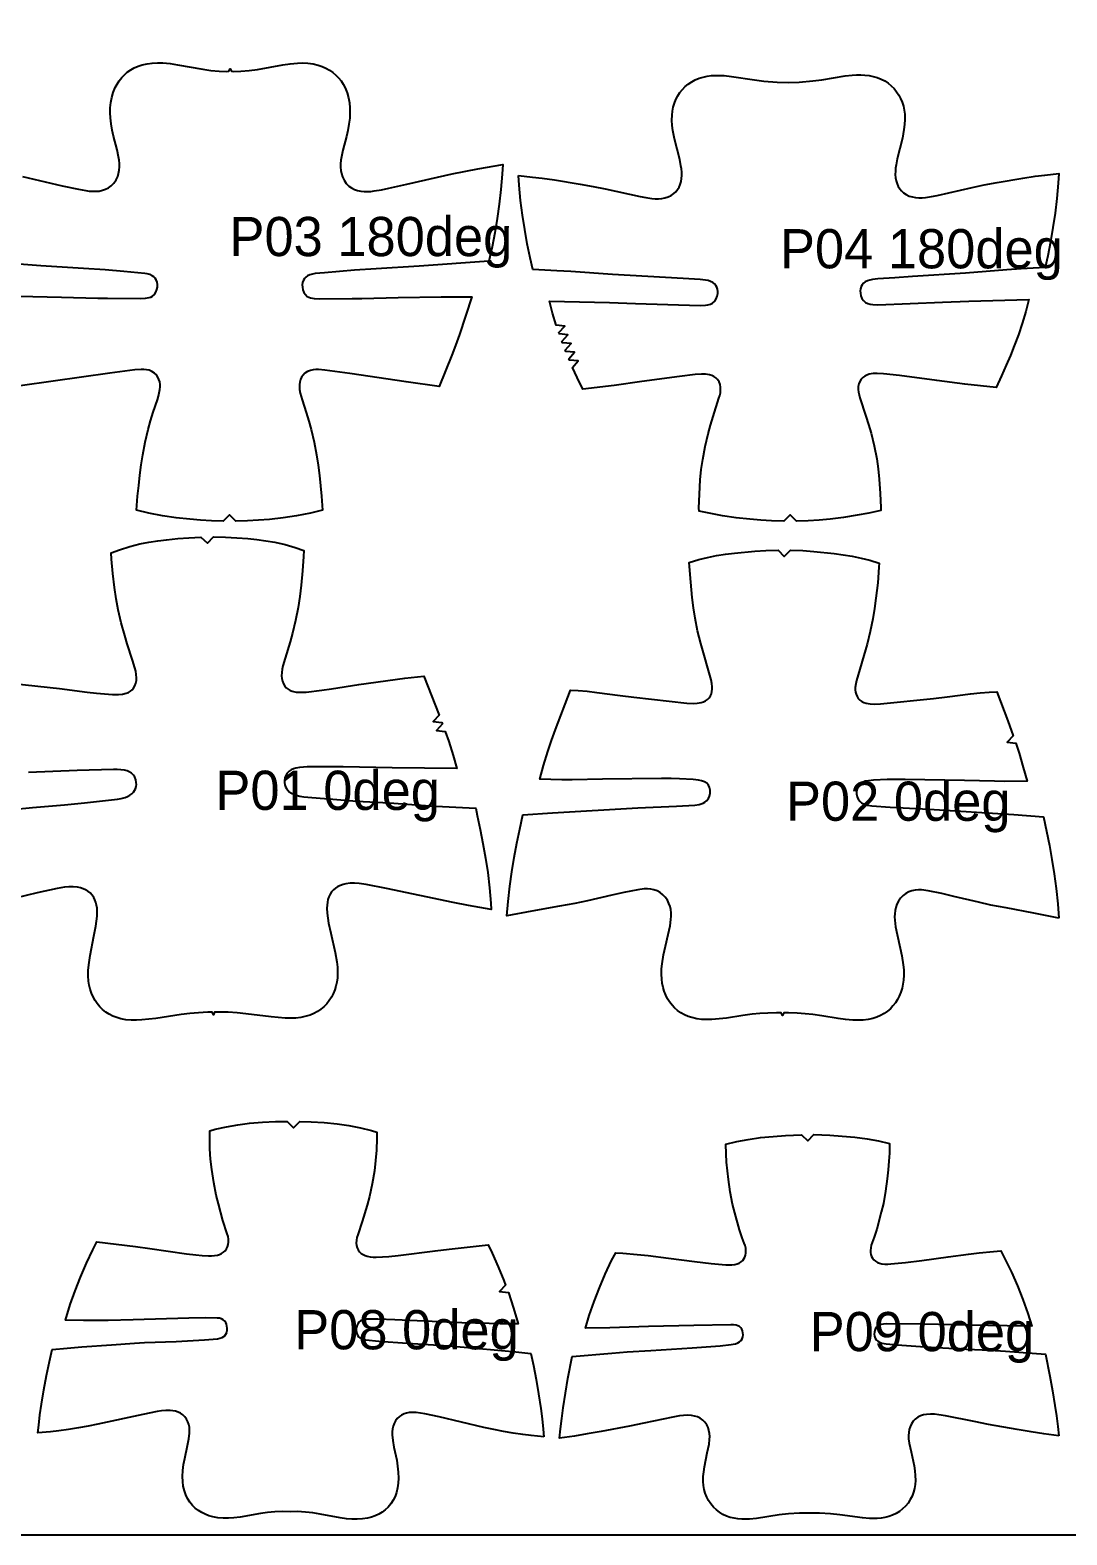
# Model space of a CAD drawing. Header units: millimetres. Extents: x 0 to 2000, y 0 to 1032.
# Drawn here: x 1234.6 to 1565.1, y 0 to 479.6 of the extents above; entities that cross this region are included whole.
import ezdxf

# ---------------------------------------------------------------- set-up
doc = ezdxf.new("R2010")
doc.units = ezdxf.units.MM
for name, color, linetype in [('ANNOTATION', 3, 'Continuous'), ('LEATHER', 1, 'Continuous'), ('PIECES', 5, 'Continuous')]:
    doc.layers.add(name, color=color, linetype=linetype)

msp = doc.modelspace()

# ---------------------------------------------------------------- linework, layer by layer
at = {"layer": 'LEATHER'}
msp.add_lwpolyline([(0, 0), (2000, 0), (2000, 1000), (0, 1000)], close=True, dxfattribs=at)
at = {"layer": 'PIECES'}
for points in [[(1232.2, 432.95), (1244.82, 429.98), (1249.98, 428.87), (1252.32, 428.47), (1253.38, 428.33), (1254.45, 428.24), (1255.52, 428.24), (1256.58, 428.33), (1257.62, 428.56), (1258.62, 428.91), (1259.56, 429.39), (1260.42, 430.01), (1261.27, 430.86), (1261.97, 431.85), (1262.5, 432.93), (1262.81, 433.95), (1263, 434.99), (1263.07, 436.05), (1263.05, 437.12), (1262.95, 438.2), (1262.79, 439.27), (1262.33, 441.46), (1261.21, 445.81), (1260.77, 447.74), (1260.43, 449.69), (1260.2, 451.65), (1260.12, 453.27), (1260.14, 454.89), (1260.3, 456.5), (1260.61, 458.16), (1261.08, 459.77), (1261.72, 461.32), (1262.31, 462.43), (1262.99, 463.48), (1263.77, 464.46), (1264.63, 465.37), (1265.57, 466.19), (1266.65, 466.95), (1267.8, 467.6), (1269.01, 468.13), (1270.27, 468.55), (1271.89, 468.91), (1273.54, 469.12), (1275.2, 469.19), (1276.87, 469.14), (1279.21, 468.92), (1281.52, 468.57), (1289.6, 467.12), (1292.24, 466.75), (1294.9, 466.52), (1297.18, 466.46), (1297.95, 466.48), (1298.35, 467.28), (1298.75, 466.48), (1299.53, 466.45), (1301.81, 466.51), (1304.46, 466.74), (1307.1, 467.1), (1315.19, 468.53), (1317.51, 468.87), (1319.84, 469.08), (1321.51, 469.13), (1323.17, 469.06), (1324.82, 468.85), (1326.45, 468.48), (1327.7, 468.06), (1328.91, 467.52), (1330.05, 466.87), (1331.13, 466.11), (1332.08, 465.29), (1332.93, 464.38), (1333.7, 463.39), (1334.38, 462.34), (1334.97, 461.23), (1335.61, 459.67), (1336.07, 458.06), (1336.38, 456.41), (1336.53, 454.79), (1336.55, 453.17), (1336.46, 451.55), (1336.23, 449.59), (1335.88, 447.65), (1335.44, 445.72), (1334.31, 441.37), (1333.84, 439.18), (1333.68, 438.11), (1333.58, 437.03), (1333.55, 435.96), (1333.62, 434.9), (1333.81, 433.86), (1334.12, 432.84), (1334.65, 431.75), (1335.34, 430.77), (1336.19, 429.92), (1337.05, 429.3), (1337.99, 428.81), (1338.99, 428.45), (1340.03, 428.23), (1341.09, 428.13), (1342.16, 428.13), (1343.23, 428.21), (1344.29, 428.35), (1346.63, 428.75), (1348.94, 429.22), (1354.64, 430.49), (1364.42, 432.78), (1369.15, 433.78), (1377.34, 435.35), (1385.26, 436.74), (1385.09, 433.72), (1384.66, 428.76), (1384.13, 424.15), (1383.48, 419.55), (1382.72, 415.01), (1381.84, 410.5), (1380.83, 405.92), (1358.59, 404.34), (1344.95, 403.53), (1338, 403.08), (1328.48, 402.29), (1325.43, 401.99), (1324.6, 401.84), (1323.79, 401.61), (1323.03, 401.26), (1322.51, 400.89), (1322.07, 400.44), (1321.72, 399.91), (1321.45, 399.2), (1321.35, 398.44), (1321.39, 397.67), (1321.55, 396.83), (1321.86, 396.03), (1322.33, 395.32), (1322.95, 394.75), (1323.45, 394.48), (1323.99, 394.3), (1325.14, 394.1), (1326.81, 394), (1337.23, 394.03), (1340.38, 394.06), (1351.9, 394.37), (1365.62, 394.62), (1370.61, 394.63), (1375.45, 394.58), (1371.47, 382.63), (1370.23, 379.09), (1369.02, 375.96), (1364.99, 366.06), (1354.48, 367.52), (1336.51, 370.15), (1328.53, 371.26), (1326.51, 371.4), (1325.65, 371.39), (1324.8, 371.31), (1323.97, 371.14), (1323.04, 370.78), (1322.2, 370.25), (1321.61, 369.67), (1321.14, 368.98), (1320.79, 368.22), (1320.57, 367.45), (1320.46, 366.66), (1320.44, 365.85), (1320.5, 365.05), (1320.69, 363.93), (1320.96, 362.84), (1321.28, 361.75), (1322.62, 357.73), (1323.45, 355.01), (1324.2, 352.27), (1325.11, 348.26), (1325.86, 344.22), (1326.37, 340.96), (1326.8, 337.69), (1327.18, 334.37), (1327.49, 331.05), (1327.81, 326.57), (1323.93, 325.63), (1319.53, 324.77), (1315.22, 324.14), (1310.88, 323.66), (1307.4, 323.38), (1303.92, 323.18), (1300.17, 323.08), (1298.17, 325.08), (1296.17, 323.08), (1292.42, 323.2), (1288.94, 323.41), (1285.46, 323.7), (1281.12, 324.18), (1276.81, 324.83), (1272.42, 325.69), (1268.54, 326.64), (1268.87, 331.12), (1269.19, 334.45), (1269.58, 337.76), (1270.02, 341.03), (1270.53, 344.29), (1271.29, 348.33), (1272.22, 352.34), (1272.97, 355.08), (1273.81, 357.79), (1275.16, 361.81), (1275.48, 362.9), (1275.76, 363.99), (1275.95, 365.1), (1276.01, 365.91), (1275.99, 366.71), (1275.89, 367.51), (1275.67, 368.28), (1275.32, 369.04), (1274.85, 369.72), (1274.26, 370.31), (1273.42, 370.85), (1272.49, 371.2), (1271.66, 371.38), (1270.81, 371.46), (1269.96, 371.47), (1267.93, 371.33), (1259.95, 370.25), (1241.98, 367.67), (1231.46, 366.23)], [(1230.9, 394.79), (1244.62, 394.5), (1256.14, 394.17), (1259.29, 394.13), (1269.71, 394.07), (1271.38, 394.17), (1272.53, 394.36), (1273.07, 394.54), (1273.57, 394.82), (1274.2, 395.38), (1274.66, 396.09), (1274.98, 396.89), (1275.14, 397.73), (1275.18, 398.5), (1275.08, 399.25), (1274.82, 399.97), (1274.47, 400.5), (1274.03, 400.96), (1273.5, 401.33), (1272.75, 401.68), (1271.94, 401.91), (1271.11, 402.06), (1264.44, 402.7), (1258.54, 403.18), (1251.6, 403.65), (1237.95, 404.49), (1215.73, 406.13)], [(1229.22, 271.4), (1243.99, 269.76), (1252.75, 268.64), (1255.77, 268.3), (1260.8, 267.84), (1262.8, 267.82), (1264.03, 267.93), (1265.22, 268.23), (1265.9, 268.51), (1266.54, 268.89), (1267.1, 269.36), (1267.58, 269.92), (1268.01, 270.66), (1268.29, 271.48), (1268.45, 272.33), (1268.49, 273.2), (1268.42, 274.26), (1268.25, 275.3), (1268, 276.33), (1267.25, 278.83), (1265.54, 283.99), (1264.73, 286.69), (1263.62, 290.73), (1262.67, 294.82), (1262.01, 298.37), (1261.47, 301.94), (1260.93, 306.46), (1260.53, 311), (1260.42, 313), (1263.1, 314), (1266.32, 315.01), (1269.6, 315.84), (1272.42, 316.4), (1275.25, 316.84), (1278.1, 317.2), (1281.66, 317.57), (1285.22, 317.84), (1289.05, 318.02), (1291.08, 316.05), (1293.05, 318.08), (1296.89, 317.99), (1300.46, 317.81), (1304.02, 317.54), (1306.88, 317.25), (1309.73, 316.88), (1312.56, 316.4), (1315.85, 315.65), (1319.1, 314.72), (1321.81, 313.79), (1321.75, 311.8), (1321.47, 307.25), (1321.04, 302.71), (1320.59, 299.12), (1320.03, 295.56), (1319.18, 291.45), (1318.18, 287.38), (1317.44, 284.66), (1315.86, 279.46), (1315.17, 276.94), (1314.96, 275.9), (1314.81, 274.86), (1314.77, 273.8), (1314.83, 272.93), (1315.01, 272.08), (1315.31, 271.28), (1315.76, 270.54), (1316.25, 269.99), (1316.83, 269.54), (1317.47, 269.18), (1318.17, 268.91), (1319.37, 268.65), (1320.6, 268.57), (1322.59, 268.64), (1327.61, 269.23), (1330.62, 269.65), (1339.35, 270.99), (1354.08, 273.01), (1360.08, 273.7), (1365, 261.26), (1363.11, 259.2), (1365.89, 258.93), (1366.07, 258.46), (1364.14, 256.43), (1366.92, 256.11), (1368.02, 252.91), (1369.46, 248.41), (1370.66, 244.31), (1349.97, 244.52), (1334.39, 244.75), (1322.89, 244.76), (1321.69, 244.72), (1320.49, 244.62), (1319.31, 244.41), (1318.55, 244.18), (1317.82, 243.86), (1317.16, 243.43), (1316.55, 242.82), (1316.09, 242.08), (1315.81, 241.28), (1315.68, 240.44), (1315.68, 239.76), (1315.78, 239.09), (1315.98, 238.45), (1316.3, 237.85), (1316.71, 237.32), (1317.2, 236.86), (1317.88, 236.4), (1318.62, 236.04), (1319.4, 235.77), (1320.62, 235.48), (1321.86, 235.28), (1323.12, 235.15), (1332.34, 234.39), (1338.79, 233.91), (1349.02, 233.31), (1362.07, 232.37), (1366.07, 232.11), (1376.63, 231.59), (1377.14, 229.34), (1378.08, 224.84), (1378.95, 220.32), (1379.76, 215.73), (1380.46, 211.13), (1381.05, 206.26), (1381.49, 201.37), (1381.61, 199.32), (1381.61, 199.32), (1374.36, 200.62), (1369.47, 201.57), (1348.18, 206.02), (1341.73, 207.31), (1339.44, 207.64), (1338.03, 207.74), (1336.63, 207.72), (1335.23, 207.54), (1334.36, 207.32), (1333.52, 207.02), (1332.72, 206.63), (1331.98, 206.16), (1331.31, 205.59), (1330.71, 204.93), (1330.21, 204.18), (1329.83, 203.36), (1329.54, 202.5), (1329.35, 201.62), (1329.23, 200.7), (1329.19, 199.78), (1329.26, 198.16), (1329.47, 196.55), (1329.76, 194.94), (1330.46, 191.76), (1331.85, 185.65), (1332.36, 182.7), (1332.55, 180.97), (1332.62, 179.23), (1332.54, 177.5), (1332.37, 176.2), (1332.09, 174.93), (1331.71, 173.68), (1331.21, 172.47), (1330.63, 171.34), (1329.94, 170.28), (1329.16, 169.28), (1328.28, 168.37), (1327.31, 167.55), (1326.22, 166.81), (1325.06, 166.19), (1323.85, 165.68), (1322.59, 165.28), (1320.93, 164.93), (1319.25, 164.74), (1317.56, 164.67), (1315.86, 164.71), (1313.64, 164.86), (1311.43, 165.1), (1303.34, 166.11), (1300.55, 166.38), (1297.75, 166.56), (1294.77, 166.62), (1293.41, 166.58), (1293.02, 165.78), (1292.61, 166.57), (1291.25, 166.57), (1288.27, 166.43), (1285.48, 166.18), (1282.69, 165.84), (1274.63, 164.63), (1272.43, 164.33), (1270.21, 164.12), (1268.52, 164.04), (1266.82, 164.06), (1265.14, 164.21), (1263.48, 164.52), (1262.21, 164.88), (1260.98, 165.36), (1259.81, 165.95), (1258.7, 166.66), (1257.71, 167.46), (1256.8, 168.35), (1255.99, 169.32), (1255.28, 170.37), (1254.67, 171.48), (1254.14, 172.68), (1253.73, 173.92), (1253.42, 175.18), (1253.21, 176.47), (1253.09, 178.21), (1253.12, 179.94), (1253.26, 181.68), (1253.69, 184.64), (1254.92, 190.78), (1255.54, 193.98), (1255.79, 195.59), (1255.96, 197.21), (1255.98, 198.84), (1255.92, 199.76), (1255.78, 200.66), (1255.56, 201.55), (1255.26, 202.4), (1254.85, 203.2), (1254.33, 203.94), (1253.72, 204.59), (1253.03, 205.14), (1252.27, 205.59), (1251.47, 205.96), (1250.62, 206.24), (1249.74, 206.43), (1248.35, 206.58), (1246.94, 206.56), (1245.54, 206.42), (1243.25, 206.03), (1236.84, 204.59), (1215.68, 199.58)], [(1222.27, 230.56), (1235.29, 231.84), (1245.51, 232.7), (1251.94, 233.35), (1262.39, 234.51), (1263.63, 234.74), (1264.84, 235.07), (1265.61, 235.36), (1266.34, 235.73), (1267.01, 236.21), (1267.49, 236.68), (1267.89, 237.23), (1268.19, 237.83), (1268.38, 238.48), (1268.46, 239.15), (1268.44, 239.83), (1268.29, 240.67), (1267.99, 241.46), (1267.51, 242.18), (1266.88, 242.78), (1266.21, 243.19), (1265.47, 243.49), (1264.7, 243.7), (1263.52, 243.88), (1262.32, 243.95), (1261.12, 243.96), (1249.63, 243.65), (1234.06, 243.02)]]:
    msp.add_lwpolyline(points, dxfattribs=at)
for points in [[(1390.26, 433.26), (1394.7, 432.79), (1397.79, 432.41), (1401.75, 431.85), (1409.9, 430.54), (1414.08, 429.79), (1417.86, 429.03), (1429.05, 426.55), (1430.9, 426.21), (1432.76, 425.96), (1433.82, 425.87), (1434.88, 425.86), (1435.93, 425.93), (1436.97, 426.12), (1437.97, 426.44), (1438.92, 426.89), (1439.78, 427.49), (1440.44, 428.1), (1441, 428.79), (1441.47, 429.54), (1441.84, 430.36), (1442.13, 431.33), (1442.29, 432.32), (1442.36, 433.32), (1442.33, 434.34), (1442.23, 435.36), (1442.08, 436.37), (1441.68, 438.37), (1440.02, 444.94), (1439.51, 447.6), (1439.3, 449.24), (1439.19, 450.88), (1439.22, 452.53), (1439.37, 453.82), (1439.63, 455.08), (1439.99, 456.32), (1440.48, 457.52), (1441.06, 458.65), (1441.75, 459.71), (1442.54, 460.7), (1443.42, 461.6), (1444.4, 462.42), (1445.49, 463.15), (1446.65, 463.77), (1447.86, 464.28), (1449.12, 464.66), (1450.45, 464.94), (1451.8, 465.11), (1453.15, 465.18), (1454.51, 465.16), (1455.87, 465.09), (1458.14, 464.85), (1465.54, 463.73), (1468.45, 463.37), (1472.75, 463.03), (1476.27, 462.87), (1479.79, 463.06), (1484.08, 463.43), (1486.99, 463.81), (1494.39, 464.99), (1496.65, 465.24), (1498.01, 465.33), (1499.37, 465.35), (1500.73, 465.29), (1502.07, 465.14), (1503.4, 464.87), (1504.67, 464.5), (1505.88, 464), (1507.05, 463.39), (1508.15, 462.66), (1509.13, 461.86), (1510.02, 460.96), (1510.81, 459.98), (1511.51, 458.92), (1512.1, 457.8), (1512.6, 456.6), (1512.97, 455.37), (1513.24, 454.1), (1513.4, 452.82), (1513.44, 451.17), (1513.35, 449.52), (1513.15, 447.88), (1512.66, 445.22), (1511.05, 438.63), (1510.67, 436.64), (1510.52, 435.62), (1510.43, 434.6), (1510.41, 433.59), (1510.48, 432.58), (1510.66, 431.59), (1510.95, 430.63), (1511.33, 429.81), (1511.8, 429.06), (1512.37, 428.37), (1513.03, 427.77), (1513.9, 427.18), (1514.85, 426.73), (1515.85, 426.42), (1516.89, 426.25), (1517.94, 426.18), (1519, 426.2), (1520.06, 426.29), (1521.92, 426.56), (1523.77, 426.92), (1534.94, 429.49), (1538.72, 430.27), (1542.89, 431.05), (1551.03, 432.42), (1554.98, 433.01), (1558.07, 433.42), (1562.5, 433.93), (1562.31, 430.88), (1561.87, 425.92), (1561.32, 421.31), (1560.65, 416.72), (1559.87, 412.18), (1558.98, 407.67), (1558.14, 403.97), (1550.49, 403.5), (1546.01, 403.18), (1532.81, 402.15), (1515.87, 401.04), (1510.24, 400.7), (1504.81, 400.31), (1503.11, 400.12), (1502.3, 399.96), (1501.53, 399.71), (1500.81, 399.33), (1500.3, 398.92), (1499.88, 398.42), (1499.56, 397.85), (1499.34, 397.19), (1499.25, 396.5), (1499.27, 395.8), (1499.42, 394.93), (1499.74, 394.11), (1500.24, 393.39), (1500.91, 392.81), (1501.63, 392.45), (1502.41, 392.24), (1503.23, 392.12), (1504.87, 392.06), (1525.48, 392.87), (1533.8, 393.26), (1552.96, 393.77), (1551.98, 389.95), (1550.83, 386.06), (1549.63, 382.5), (1548.32, 378.97), (1547.08, 375.87), (1545.79, 372.8), (1544.27, 369.37), (1542.56, 365.72), (1532.55, 366.81), (1523.62, 367.93), (1511.69, 369.53), (1506.65, 370.08), (1504.62, 370.17), (1503.35, 370.12), (1502.09, 369.91), (1501.36, 369.67), (1500.68, 369.34), (1500.06, 368.91), (1499.53, 368.37), (1499.06, 367.65), (1498.75, 366.84), (1498.59, 365.99), (1498.57, 365.09), (1498.68, 364.2), (1498.87, 363.32), (1499.12, 362.45), (1501.06, 356.61), (1501.91, 353.89), (1502.68, 351.16), (1503.68, 347.11), (1504.47, 343.01), (1504.93, 339.75), (1505.28, 336.47), (1505.61, 331.95), (1505.77, 327.41), (1505.76, 326.51), (1502, 325.69), (1498.24, 324.99), (1493.93, 324.32), (1489.6, 323.79), (1486.13, 323.47), (1482.65, 323.24), (1478.86, 323.09), (1476.85, 325.08), (1474.86, 323.08), (1470.97, 323.2), (1467.49, 323.4), (1464.01, 323.69), (1459.68, 324.19), (1455.36, 324.83), (1451.6, 325.5), (1447.83, 326.28), (1447.82, 327.19), (1447.94, 331.73), (1448.24, 336.25), (1448.56, 339.53), (1449, 342.8), (1449.76, 346.9), (1450.72, 350.96), (1451.48, 353.7), (1452.3, 356.42), (1454.19, 362.28), (1454.44, 363.15), (1454.63, 364.03), (1454.72, 364.92), (1454.7, 365.82), (1454.53, 366.67), (1454.21, 367.47), (1453.74, 368.2), (1453.2, 368.73), (1452.58, 369.16), (1451.9, 369.48), (1451.17, 369.71), (1449.91, 369.91), (1448.63, 369.95), (1446.61, 369.85), (1441.57, 369.26), (1429.65, 367.57), (1420.74, 366.38), (1410.74, 365.21), (1409, 368.84), (1407.53, 372.08), (1409.33, 374.22), (1406.54, 374.38), (1406.34, 374.84), (1408.18, 376.95), (1405.39, 377.15), (1405.2, 377.61), (1407.08, 379.69), (1404.29, 379.94), (1404.12, 380.41), (1406.03, 382.45), (1403.25, 382.76), (1403.09, 383.23), (1405.05, 385.22), (1402.28, 385.59), (1401.12, 389.37), (1400.12, 393.18), (1419.28, 392.82), (1427.6, 392.49), (1448.22, 391.84), (1449.86, 391.92), (1450.67, 392.04), (1451.46, 392.26), (1452.18, 392.62), (1452.84, 393.2), (1453.33, 393.93), (1453.64, 394.76), (1453.79, 395.63), (1453.8, 396.33), (1453.71, 397.01), (1453.49, 397.67), (1453.16, 398.24), (1452.74, 398.73), (1452.23, 399.14), (1451.5, 399.52), (1450.72, 399.76), (1449.91, 399.92), (1448.22, 400.09), (1442.78, 400.44), (1437.15, 400.73), (1420.21, 401.72), (1407, 402.64), (1402.51, 402.93), (1394.86, 403.34), (1393.99, 407.03), (1393.06, 411.54), (1392.25, 416.07), (1391.55, 420.66), (1390.96, 425.26), (1390.48, 430.22), (1390.26, 433.26)], [(1562.5, 196.62), (1554.58, 198.21), (1545.76, 199.81), (1540.89, 200.74), (1536.89, 201.63), (1529.09, 203.52), (1525.26, 204.4), (1520.83, 205.27), (1518.8, 205.55), (1517.78, 205.59), (1516.76, 205.52), (1515.71, 205.29), (1514.7, 204.91), (1513.76, 204.39), (1512.9, 203.74), (1512.1, 202.93), (1511.43, 202.01), (1510.9, 200.99), (1510.56, 200.02), (1510.33, 199.01), (1510.21, 197.98), (1510.18, 196.94), (1510.23, 195.9), (1510.51, 193.8), (1512.51, 184.55), (1512.94, 181.71), (1513.08, 180.08), (1513.11, 178.45), (1513.02, 176.82), (1512.83, 175.51), (1512.55, 174.21), (1512.16, 172.95), (1511.67, 171.73), (1511.1, 170.62), (1510.43, 169.58), (1509.67, 168.61), (1508.83, 167.71), (1507.89, 166.9), (1506.83, 166.17), (1505.7, 165.54), (1504.51, 165.03), (1503.28, 164.64), (1501.71, 164.29), (1500.12, 164.1), (1498.52, 164.04), (1496.91, 164.08), (1494.56, 164.27), (1492.23, 164.58), (1487.03, 165.43), (1484.15, 165.85), (1481.64, 166.11), (1479.13, 166.29), (1476.37, 166.38), (1474.84, 166.38), (1474.43, 165.58), (1474.04, 166.38), (1472.5, 166.4), (1469.74, 166.33), (1467.23, 166.17), (1464.72, 165.93), (1461.83, 165.53), (1456.63, 164.72), (1454.3, 164.43), (1451.95, 164.25), (1450.34, 164.23), (1448.73, 164.31), (1447.14, 164.51), (1445.58, 164.86), (1444.35, 165.27), (1443.17, 165.79), (1442.04, 166.42), (1440.99, 167.17), (1440.06, 167.98), (1439.22, 168.89), (1438.47, 169.87), (1437.81, 170.91), (1437.25, 172.02), (1436.76, 173.25), (1436.38, 174.51), (1436.11, 175.81), (1435.94, 177.12), (1435.86, 178.75), (1435.9, 180.39), (1436.05, 182.02), (1436.51, 184.85), (1438.58, 194.08), (1438.88, 196.18), (1438.93, 197.22), (1438.91, 198.26), (1438.8, 199.29), (1438.58, 200.3), (1438.24, 201.28), (1437.73, 202.3), (1437.06, 203.22), (1436.27, 204.04), (1435.41, 204.7), (1434.48, 205.23), (1433.47, 205.61), (1432.42, 205.85), (1431.4, 205.93), (1430.38, 205.9), (1428.35, 205.63), (1423.91, 204.8), (1420.08, 203.95), (1412.26, 202.12), (1408.25, 201.26), (1403.38, 200.37), (1394.55, 198.84), (1386.61, 197.31), (1386.98, 201.85), (1387.52, 206.72), (1388.18, 211.33), (1388.95, 215.93), (1389.78, 220.45), (1390.68, 224.96), (1391.67, 229.52), (1401.17, 230.17), (1428.29, 231.71), (1440.66, 232.26), (1446.47, 232.63), (1447.87, 232.84), (1448.52, 233.01), (1449.15, 233.25), (1449.73, 233.57), (1450.25, 233.98), (1450.81, 234.67), (1451.19, 235.47), (1451.4, 236.43), (1451.38, 237.41), (1451.21, 238.21), (1450.84, 238.95), (1450.29, 239.56), (1449.59, 240.01), (1448.63, 240.38), (1447.62, 240.6), (1445.98, 240.8), (1441.65, 241), (1438.97, 241.07), (1435.89, 241.09), (1417.02, 240.92), (1407.44, 240.71), (1404.1, 240.71), (1397.04, 240.86), (1398.27, 245.21), (1399.66, 249.73), (1400.81, 253.21), (1402.04, 256.67), (1406.87, 269.27), (1409.3, 269.13), (1412.18, 268.89), (1415.29, 268.52), (1422.72, 267.53), (1427.06, 266.99), (1443.96, 265.13), (1445.98, 265.03), (1447.26, 265.08), (1448.52, 265.29), (1449.24, 265.52), (1449.91, 265.85), (1450.52, 266.27), (1451.05, 266.8), (1451.47, 267.42), (1451.76, 268.09), (1451.94, 268.81), (1452.03, 269.55), (1452.03, 270.31), (1451.9, 271.4), (1451.67, 272.48), (1448.39, 284.15), (1447.39, 288.13), (1446.58, 292.16), (1446.07, 295.45), (1445.67, 298.75), (1445.17, 303.68), (1444.8, 308.63), (1444.73, 309.95), (1447.74, 310.84), (1450.53, 311.54), (1453.36, 312.12), (1456.23, 312.56), (1459.12, 312.91), (1465.58, 313.51), (1469.15, 313.74), (1473.02, 313.84), (1475.01, 311.83), (1477.02, 313.82), (1480.88, 313.7), (1484.45, 313.44), (1490.91, 312.78), (1493.79, 312.42), (1496.66, 311.95), (1499.48, 311.35), (1502.27, 310.62), (1505.27, 309.71), (1505.2, 308.39), (1504.79, 303.45), (1504.25, 298.52), (1503.82, 295.22), (1503.29, 291.93), (1502.44, 287.91), (1501.41, 283.94), (1498.04, 272.29), (1497.8, 271.22), (1497.66, 270.13), (1497.65, 269.37), (1497.73, 268.63), (1497.91, 267.91), (1498.2, 267.23), (1498.61, 266.61), (1499.13, 266.08), (1499.74, 265.65), (1500.42, 265.32), (1501.13, 265.08), (1502.39, 264.86), (1503.67, 264.8), (1505.69, 264.88), (1522.61, 266.61), (1526.95, 267.12), (1534.39, 268.05), (1537.49, 268.39), (1540.38, 268.62), (1542.81, 268.73), (1546.32, 259.41), (1548.03, 254.7), (1546.07, 252.71), (1548.84, 252.34), (1549.87, 249.14), (1551.22, 244.61), (1552.42, 240.24), (1545.35, 240.15), (1542.01, 240.18), (1532.43, 240.47), (1513.57, 240.78), (1510.49, 240.79), (1507.81, 240.74), (1503.48, 240.57), (1501.83, 240.39), (1500.82, 240.18), (1499.86, 239.81), (1499.16, 239.37), (1498.6, 238.76), (1498.23, 238.03), (1498.05, 237.22), (1498.03, 236.24), (1498.23, 235.29), (1498.6, 234.48), (1499.16, 233.79), (1499.67, 233.37), (1500.25, 233.05), (1500.87, 232.81), (1501.52, 232.63), (1502.92, 232.41), (1508.73, 231.99), (1521.09, 231.34), (1548.21, 229.59), (1557.7, 228.87), (1558.65, 224.3), (1559.52, 219.78), (1560.31, 215.25), (1561.04, 210.65), (1561.67, 206.04), (1562.17, 201.16), (1562.5, 196.62)], [(1398.35, 31.22), (1394.35, 31.65), (1391.69, 31.99), (1388.59, 32.46), (1385.49, 32.98), (1382.38, 33.58), (1379.28, 34.25), (1365, 37.62), (1360.44, 38.61), (1359.08, 38.85), (1357.7, 39.01), (1356.32, 39.04), (1355.45, 38.96), (1354.6, 38.8), (1353.78, 38.55), (1353.01, 38.19), (1352.29, 37.72), (1351.62, 37.09), (1351.07, 36.36), (1350.63, 35.55), (1350.31, 34.68), (1350.11, 33.77), (1350.02, 32.85), (1350.02, 31.93), (1350.2, 30.06), (1350.57, 27.97), (1351.44, 23.8), (1351.75, 21.9), (1351.95, 19.98), (1352.01, 18.05), (1351.94, 16.51), (1351.74, 14.98), (1351.37, 13.48), (1350.91, 12.22), (1350.31, 11.02), (1349.58, 9.91), (1348.71, 8.89), (1347.79, 8.03), (1346.79, 7.28), (1345.71, 6.65), (1344.58, 6.12), (1343.39, 5.7), (1342.17, 5.38), (1340.52, 5.11), (1338.85, 5), (1337.17, 5.03), (1335.49, 5.16), (1333.42, 5.44), (1327.02, 6.64), (1324.73, 7.02), (1322.42, 7.29), (1319.86, 7.42), (1317.51, 7.4), (1315.17, 7.46), (1312.61, 7.37), (1310.3, 7.13), (1308, 6.79), (1301.58, 5.7), (1299.51, 5.45), (1297.83, 5.35), (1296.15, 5.35), (1294.48, 5.48), (1292.83, 5.78), (1291.61, 6.12), (1290.44, 6.56), (1289.31, 7.11), (1288.24, 7.76), (1287.25, 8.52), (1286.35, 9.39), (1285.5, 10.43), (1284.79, 11.56), (1284.21, 12.76), (1283.76, 14.03), (1283.42, 15.53), (1283.24, 17.06), (1283.2, 18.61), (1283.29, 20.54), (1283.52, 22.45), (1283.86, 24.35), (1284.8, 28.5), (1285.21, 30.59), (1285.42, 32.45), (1285.43, 33.38), (1285.35, 34.3), (1285.17, 35.21), (1284.87, 36.08), (1284.44, 36.9), (1283.9, 37.64), (1283.24, 38.28), (1282.53, 38.76), (1281.76, 39.14), (1280.94, 39.4), (1280.1, 39.58), (1279.23, 39.67), (1277.85, 39.66), (1276.47, 39.53), (1275.1, 39.31), (1270.53, 38.39), (1256.2, 35.25), (1253.09, 34.63), (1249.96, 34.08), (1246.86, 33.61), (1243.75, 33.2), (1241.08, 32.9), (1237.07, 32.53), (1237.32, 34.99), (1237.72, 38.32), (1238.19, 41.64), (1238.96, 46.24), (1239.85, 50.82), (1240.78, 55.28), (1241.64, 59.1), (1246.4, 59.54), (1251.04, 59.91), (1260.53, 60.53), (1267.9, 61.12), (1271, 61.28), (1281.12, 61.68), (1290.16, 62.15), (1294.33, 62.53), (1295.07, 62.66), (1295.77, 62.89), (1296.63, 63.48), (1297, 63.98), (1297.25, 64.56), (1297.4, 65.22), (1297.43, 65.9), (1297.34, 66.58), (1297.19, 67.14), (1296.96, 67.66), (1296.63, 68.13), (1296.15, 68.55), (1295.58, 68.85), (1294.93, 69.04), (1294.25, 69.12), (1290.64, 69.21), (1285.14, 69.13), (1267.47, 68.56), (1259.46, 68.38), (1251.56, 68.37), (1245.85, 68.48), (1247.37, 73.39), (1248.92, 77.81), (1250.63, 82.18), (1252.51, 86.56), (1254.54, 90.86), (1255.86, 93.43), (1268.19, 91.9), (1272.7, 91.3), (1284.41, 89.61), (1287.45, 89.23), (1289.43, 89.05), (1291.42, 88.96), (1292.38, 88.96), (1293.35, 89.03), (1294.29, 89.19), (1294.97, 89.4), (1295.62, 89.69), (1296.22, 90.07), (1296.74, 90.54), (1297.21, 91.15), (1297.54, 91.84), (1297.76, 92.58), (1297.86, 93.35), (1297.83, 94.24), (1297.68, 95.13), (1297.45, 96), (1296.06, 100.23), (1294.6, 105.5), (1293.93, 108.26), (1293.1, 112.35), (1292.47, 116.47), (1292.13, 119.75), (1291.92, 123.04), (1291.84, 126.78), (1291.88, 128.82), (1293.56, 129.27), (1297.17, 130.07), (1300.85, 130.73), (1304.56, 131.22), (1308.69, 131.58), (1312.83, 131.77), (1316.53, 131.79), (1318.51, 129.77), (1320.53, 131.76), (1324.23, 131.67), (1328.36, 131.42), (1332.48, 130.99), (1336.18, 130.44), (1339.86, 129.73), (1343.45, 128.87), (1345.12, 128.39), (1345.13, 126.35), (1344.99, 122.6), (1344.72, 119.32), (1344.33, 116.05), (1343.63, 111.94), (1342.74, 107.86), (1342.03, 105.11), (1340.48, 99.87), (1339.02, 95.67), (1338.77, 94.8), (1338.61, 93.91), (1338.57, 93.01), (1338.66, 92.24), (1338.86, 91.5), (1339.19, 90.81), (1339.64, 90.19), (1340.16, 89.71), (1340.75, 89.32), (1341.39, 89.02), (1342.07, 88.8), (1343.01, 88.62), (1343.97, 88.54), (1344.93, 88.52), (1346.92, 88.58), (1348.91, 88.73), (1351.96, 89.06), (1363.69, 90.56), (1368.21, 91.08), (1380.56, 92.41), (1381.84, 89.83), (1383.8, 85.49), (1385.61, 81.08), (1386.17, 79.57), (1384.26, 77.53), (1387.04, 77.23), (1388.72, 72.24), (1390.16, 67.31), (1384.45, 67.29), (1380.88, 67.33), (1372.23, 67.58), (1350.89, 68.6), (1345.39, 68.77), (1341.78, 68.74), (1341.1, 68.66), (1340.45, 68.48), (1339.88, 68.19), (1339.39, 67.78), (1339.05, 67.32), (1338.81, 66.8), (1338.65, 66.24), (1338.55, 65.57), (1338.57, 64.89), (1338.71, 64.22), (1338.95, 63.64), (1339.31, 63.13), (1340.16, 62.53), (1340.86, 62.28), (1341.6, 62.14), (1345.76, 61.7), (1354.79, 61.08), (1364.91, 60.52), (1368, 60.31), (1375.36, 59.6), (1384.84, 58.82), (1389.47, 58.37), (1394.22, 57.86), (1395.02, 54.02), (1395.88, 49.55), (1396.69, 44.96), (1397.39, 40.34), (1397.81, 37.02), (1398.15, 33.68), (1398.35, 31.22)], [(1562.5, 31.55), (1557.72, 32.22), (1553.72, 32.84), (1549.21, 33.6), (1540.14, 35.24), (1535.58, 36.11), (1526.37, 37.96), (1524.23, 38.32), (1522.93, 38.46), (1521.62, 38.51), (1520.32, 38.42), (1519.36, 38.23), (1518.43, 37.92), (1517.57, 37.49), (1516.78, 36.92), (1516.09, 36.21), (1515.54, 35.39), (1515.12, 34.49), (1514.84, 33.56), (1514.68, 32.61), (1514.63, 31.64), (1514.66, 30.67), (1514.85, 29.27), (1515.46, 26.49), (1516.4, 21.97), (1516.63, 20.44), (1516.77, 18.9), (1516.8, 17.36), (1516.71, 16.09), (1516.51, 14.82), (1516.19, 13.59), (1515.75, 12.39), (1515.17, 11.24), (1514.47, 10.16), (1513.65, 9.16), (1512.73, 8.26), (1511.73, 7.47), (1510.65, 6.81), (1509.5, 6.26), (1508.3, 5.83), (1507.11, 5.53), (1505.9, 5.33), (1504.67, 5.22), (1503.43, 5.2), (1502.2, 5.23), (1499.98, 5.41), (1492.67, 6.44), (1489.77, 6.76), (1486.25, 6.94), (1479.84, 6.9), (1476.32, 6.69), (1473.42, 6.35), (1466.13, 5.25), (1463.91, 5.05), (1462.67, 5), (1461.44, 5.02), (1460.21, 5.11), (1458.99, 5.3), (1457.8, 5.59), (1456.59, 6), (1455.44, 6.54), (1454.36, 7.2), (1453.35, 7.97), (1452.42, 8.87), (1451.59, 9.85), (1450.88, 10.93), (1450.29, 12.08), (1449.84, 13.27), (1449.5, 14.5), (1449.29, 15.76), (1449.19, 17.04), (1449.2, 18.58), (1449.34, 20.12), (1449.55, 21.65), (1450.44, 26.18), (1451.03, 28.96), (1451.2, 30.37), (1451.23, 31.34), (1451.16, 32.31), (1450.99, 33.26), (1450.7, 34.18), (1450.28, 35.08), (1449.72, 35.89), (1449.03, 36.6), (1448.23, 37.16), (1447.36, 37.58), (1446.43, 37.88), (1445.47, 38.06), (1444.17, 38.14), (1442.86, 38.08), (1441.56, 37.92), (1439.43, 37.55), (1430.24, 35.61), (1425.68, 34.7), (1416.62, 32.97), (1412.12, 32.17), (1408.13, 31.51), (1403.35, 30.78), (1403.66, 33.82), (1404.05, 37.15), (1404.5, 40.47), (1405.24, 45.16), (1406.06, 49.84), (1407.35, 56.87), (1420.03, 57.97), (1424.92, 58.33), (1432.44, 58.76), (1445.65, 59.62), (1454.53, 60.29), (1458.04, 60.65), (1458.76, 60.76), (1459.48, 60.92), (1460.16, 61.17), (1460.74, 61.51), (1461.24, 61.94), (1461.61, 62.48), (1461.82, 63.11), (1461.87, 63.76), (1461.81, 64.43), (1461.68, 65), (1461.47, 65.54), (1461.15, 66.02), (1460.72, 66.39), (1460.22, 66.66), (1459.67, 66.84), (1458.82, 66.97), (1457.96, 67), (1446.15, 66.77), (1431.77, 66.39), (1419.43, 65.99), (1411.6, 65.85), (1412.86, 69.91), (1414.4, 74.34), (1416.09, 78.71), (1417.96, 83.09), (1419.98, 87.41), (1421.28, 89.94), (1423.58, 89.78), (1428.14, 89.38), (1431.6, 89.03), (1438.05, 88.25), (1446.43, 87.12), (1451.65, 86.55), (1456.36, 86.12), (1457.33, 86.08), (1458.29, 86.09), (1459.24, 86.21), (1459.94, 86.38), (1460.61, 86.64), (1461.22, 87), (1461.75, 87.47), (1462.15, 87.99), (1462.45, 88.56), (1462.66, 89.17), (1462.77, 89.82), (1462.8, 90.48), (1462.71, 91.34), (1462.51, 92.19), (1462.24, 93.02), (1461.6, 94.67), (1460.74, 97.22), (1459.24, 102.61), (1458.55, 105.43), (1457.79, 109.35), (1457.21, 113.29), (1456.89, 116.07), (1456.63, 118.85), (1456.47, 121.41), (1456.36, 124.55), (1459.93, 125.39), (1463.49, 126.05), (1467.48, 126.61), (1471.49, 127), (1475.45, 127.3), (1480.47, 127.55), (1482.48, 125.56), (1484.47, 127.57), (1489.49, 127.36), (1493.44, 127.11), (1497.46, 126.75), (1501.46, 126.24), (1505.02, 125.6), (1508.6, 124.8), (1508.52, 121.66), (1508.38, 119.1), (1508.16, 116.31), (1507.86, 113.53), (1507.32, 109.58), (1506.59, 105.66), (1505.93, 102.83), (1504.48, 97.43), (1503.65, 94.88), (1503.03, 93.22), (1502.76, 92.38), (1502.57, 91.53), (1502.49, 90.67), (1502.52, 90.01), (1502.64, 89.36), (1502.85, 88.75), (1503.16, 88.18), (1503.56, 87.67), (1504.1, 87.21), (1504.72, 86.86), (1505.39, 86.6), (1506.09, 86.43), (1507.04, 86.33), (1508, 86.32), (1508.97, 86.37), (1513.68, 86.85), (1518.89, 87.47), (1527.26, 88.68), (1533.7, 89.52), (1537.16, 89.91), (1541.71, 90.35), (1544.01, 90.53), (1545.33, 88.01), (1547.4, 83.71), (1549.31, 79.35), (1551.04, 74.99), (1552.62, 70.58), (1553.93, 66.53), (1546.09, 66.6), (1533.75, 66.88), (1519.37, 67.12), (1507.55, 67.24), (1506.69, 67.2), (1505.85, 67.06), (1505.3, 66.88), (1504.8, 66.6), (1504.38, 66.22), (1504.06, 65.74), (1503.85, 65.2), (1503.73, 64.63), (1503.67, 63.96), (1503.73, 63.31), (1503.95, 62.69), (1504.33, 62.15), (1504.83, 61.72), (1505.41, 61.39), (1506.09, 61.15), (1506.81, 60.99), (1507.54, 60.89), (1511.05, 60.56), (1519.93, 59.97), (1533.15, 59.24), (1540.68, 58.88), (1545.57, 58.57), (1558.26, 57.59), (1559.62, 50.58), (1560.48, 45.91), (1561.27, 41.22), (1561.75, 37.9), (1562.17, 34.58), (1562.5, 31.55)]]:
    msp.add_lwpolyline(points, close=True, dxfattribs=at)

# ---------------------------------------------------------------- texts
at = {"layer": 'ANNOTATION'}
for s, p in [('P03 180deg', (1298.14, 407.57)), ('P04 180deg', (1473.64, 403.68)), ('P01 0deg', (1293.66, 231.07)), ('P02 0deg', (1475.56, 227.6)), ('P08 0deg', (1318.78, 59.15)), ('P09 0deg', (1483.11, 58.55))]:
    msp.add_text(s, height=12.5, dxfattribs=at).set_placement(p)

doc.saveas('drawing.dxf')
